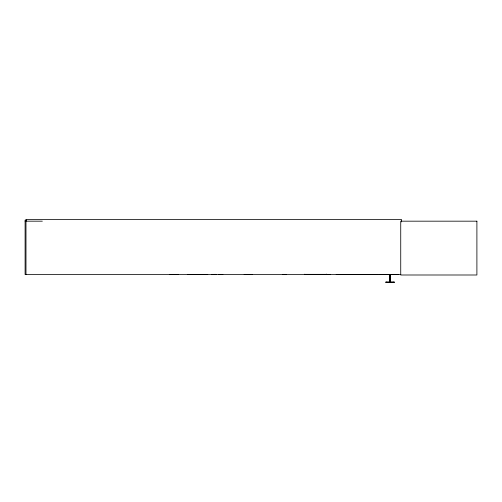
<?xml version="1.0" encoding="UTF-8"?>
<svg xmlns="http://www.w3.org/2000/svg" width="502" height="502" viewBox="0 0 502 502"><rect width="100%" height="100%" fill="white"/><g stroke="black" fill="none" stroke-linecap="round" stroke-linejoin="round"><path stroke-width="0.75" d="M169.318 274.475L178.185 274.475M207.772 274.475L187.309 274.462M244.148 274.475L252.217 274.475M359.972 274.475L336.202 274.544M385.912 282.281L394.17 282.375L394.158 281.948L385.912 281.986L385.906 282.394L394.158 282.325M393.976 282.375L393.988 281.961M360.58 274.475L377.366 274.475M211.543 274.475L216.111 274.475M203.366 274.381L187.39 274.381M282.551 274.494L286.542 274.494M212.17 274.544L215.295 274.324M26.669 220.165L25.1 220.165L25.1 274.544L400.834 274.544M25.1 221.175L42.319 221.175M304.701 274.349L326.582 274.349M304.852 274.412L330.529 274.475M378.941 274.494L398.481 274.544M389.828 281.835L390.242 281.835M222.888 274.475L218.345 274.494M386.088 282.337L386.088 281.986M401.619 221.928L401.619 219.606L25.985 219.606L25.985 274.544M390.299 282.394L390.286 281.609L389.74 281.609L389.734 282.394M390.261 274.707L390.242 282.394M390.11 274.707L390.11 282.394M389.979 274.707L389.966 282.394M389.922 281.609L389.935 282.394M389.828 274.707L389.828 282.394M326.582 274.192L326.582 274.544M326.564 274.192L326.564 274.544M304.701 274.192L304.701 274.544M476.9 221.175L400.734 221.175L400.734 274.996L476.9 274.996L476.9 221.175"/></g></svg>
